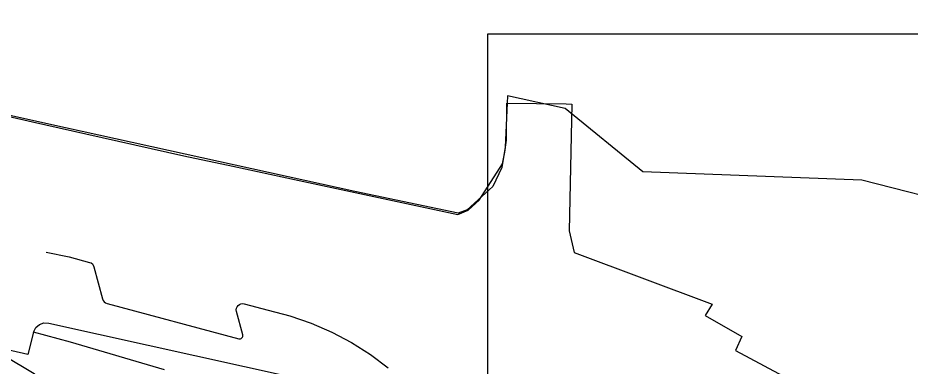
# Model space of a CAD drawing. Header units: metres. Extents: x -2743 to 126, y 13412 to 13916.
# Drawn here: x -2149.1 to -2006.7, y 13745.4 to 13801.1 of the extents above; entities that cross this region are included whole.
import ezdxf

# ---------------------------------------------------------------- set-up
doc = ezdxf.new("R2010")
doc.units = ezdxf.units.M
for name, color, linetype in [('link-улица Берзарина_Граница работ$0$ГП_Граница проектирования', 7, 'Continuous'), ('link_улица Берзарина_борта$0$ДВ_ГП_П_Борт_БР100.30.15', 7, 'Continuous'), ('link_улица Берзарина_борта$0$ДВ_ГП_П_Борт_Пониженный_бетонный', 7, 'Continuous'), ('output[1-12]_brd$0$Граница заказа', 7, 'Continuous'), ('output[23]_brd$0$Рамки', 7, 'Continuous')]:
    doc.layers.add(name, color=color, linetype=linetype)

msp = doc.modelspace()

# ---------------------------------------------------------------- linework, layer by layer
at = {"layer": 'link-улица Берзарина_Граница работ$0$ГП_Граница проектирования'}
for points in [[(-2191.7, 13794.85), (-2146.72, 13784.57), (-2138.23, 13782.66), (-2122.62, 13779.16), (-2114.8, 13777.46), (-2104.97, 13775.36), (-2078.95, 13769.78), (-2077.28, 13770.45), (-2075.54, 13772.05), (-2071.82, 13777.86), (-2071.43, 13779.74), (-2071.19, 13781.65), (-2071.16, 13783.58), (-2071.14, 13785.52), (-2071.11, 13787.55), (-2061.67, 13787.41), (-2060.75, 13787.39), (-2061.22, 13767.15), (-2060.38, 13763.72), (-2038.4, 13755.5), (-2039.53, 13753.67), (-2033.65, 13750.32), (-2034.66, 13748.12), (-2019.5, 13739.95)], [(-2125.69, 13745), (-2140.71, 13749.44), (-2146.57, 13751.02), (-2147.48, 13747.47), (-2152.62, 13748.64)]]:
    msp.add_lwpolyline(points, dxfattribs=at)
at = {"layer": 'link_улица Берзарина_борта$0$ДВ_ГП_П_Борт_БР100.30.15'}
msp.add_lwpolyline([(-2144.56, 13763.79), (-2140.89, 13763.02), (-2137.65, 13762.15), (-2137.41, 13762.05), (-2137.2, 13761.89), (-2137.05, 13761.69), (-2136.95, 13761.45), (-2135.57, 13756.31), (-2135.47, 13756.07), (-2135.31, 13755.87), (-2135.11, 13755.71), (-2134.86, 13755.61), (-2113.85, 13749.98), (-2113.72, 13749.96), (-2113.59, 13749.98), (-2113.47, 13750.03), (-2113.36, 13750.11), (-2113.28, 13750.21), (-2113.23, 13750.33), (-2113.22, 13750.46), (-2113.23, 13750.59), (-2114.24, 13754.33), (-2114.27, 13754.59), (-2114.24, 13754.84), (-2114.14, 13755.08), (-2113.98, 13755.29), (-2113.77, 13755.45), (-2113.53, 13755.55), (-2113.27, 13755.59), (-2113.01, 13755.55), (-2109.2, 13754.53), (-2105.72, 13753.63), (-2102.33, 13752.46), (-2099.05, 13751.04), (-2095.9, 13749.37), (-2092.89, 13747.46), (-2090.03, 13745.32)], dxfattribs=at)
at = {"layer": 'link_улица Берзарина_борта$0$ДВ_ГП_П_Борт_Пониженный_бетонный'}
msp.add_lwpolyline([(-2146.57, 13751.02), (-2146.56, 13751.04), (-2146.21, 13751.75), (-2145.64, 13752.25), (-2144.92, 13752.5), (-2144.13, 13752.46), (-2105.04, 13743.79)], dxfattribs=at)
at = {"layer": 'output[1-12]_brd$0$Граница заказа'}
for points in [[(-1548.48, 13587.98), (-1676.87, 13613.82), (-1826.62, 13646.49), (-1941.49, 13702.81), (-1939.55, 13742.56), (-1946.32, 13757.81), (-2014.55, 13775.28), (-2049.48, 13776.6), (-2061.84, 13786.7), (-2071.03, 13788.68), (-2071.38, 13780.54), (-2071.93, 13777.3), (-2073.35, 13774.27), (-2077.47, 13770.51), (-2078.9, 13770.01), (-2095.38, 13773.45), (-2141.49, 13783.62), (-2188.32, 13793.95), (-2191.54, 13794.79), (-2200.75, 13795.89), (-2200.86, 13795.91), (-2208.04, 13797.44), (-2324.43, 13822.23)], [(-2346.58, 13797.27), (-2166.6, 13756.43), (-2146.46, 13744.45), (-2137.06, 13735.44), (-2116.08, 13730.56), (-2106.95, 13730.96), (-2106.95, 13685.73), (-2024.86, 13668.7), (-2016.47, 13689.27), (-1943.72, 13663.31), (-1875.38, 13614.1), (-1826.3, 13588.48), (-1816.17, 13541.73), (-1765.89, 13527.49), (-1735.12, 13529.54), (-1686.15, 13524.76), (-1676.41, 13564.26), (-1525.6, 13535), (-1412.06, 13512.98), (-1427.76, 13454.72), (-1407.55, 13450.24), (-1398.75, 13490), (-1344.68, 13479.8), (-1272.6, 13463)]]:
    msp.add_lwpolyline(points, dxfattribs=at)
at = {"layer": 'output[23]_brd$0$Рамки'}
msp.add_lwpolyline([(-2074.16, 13548.59), (-2074.16, 13798.59), (-1824.16, 13798.59), (-1824.16, 13548.59), (-2074.16, 13548.59)], dxfattribs=at)

doc.saveas('drawing.dxf')
